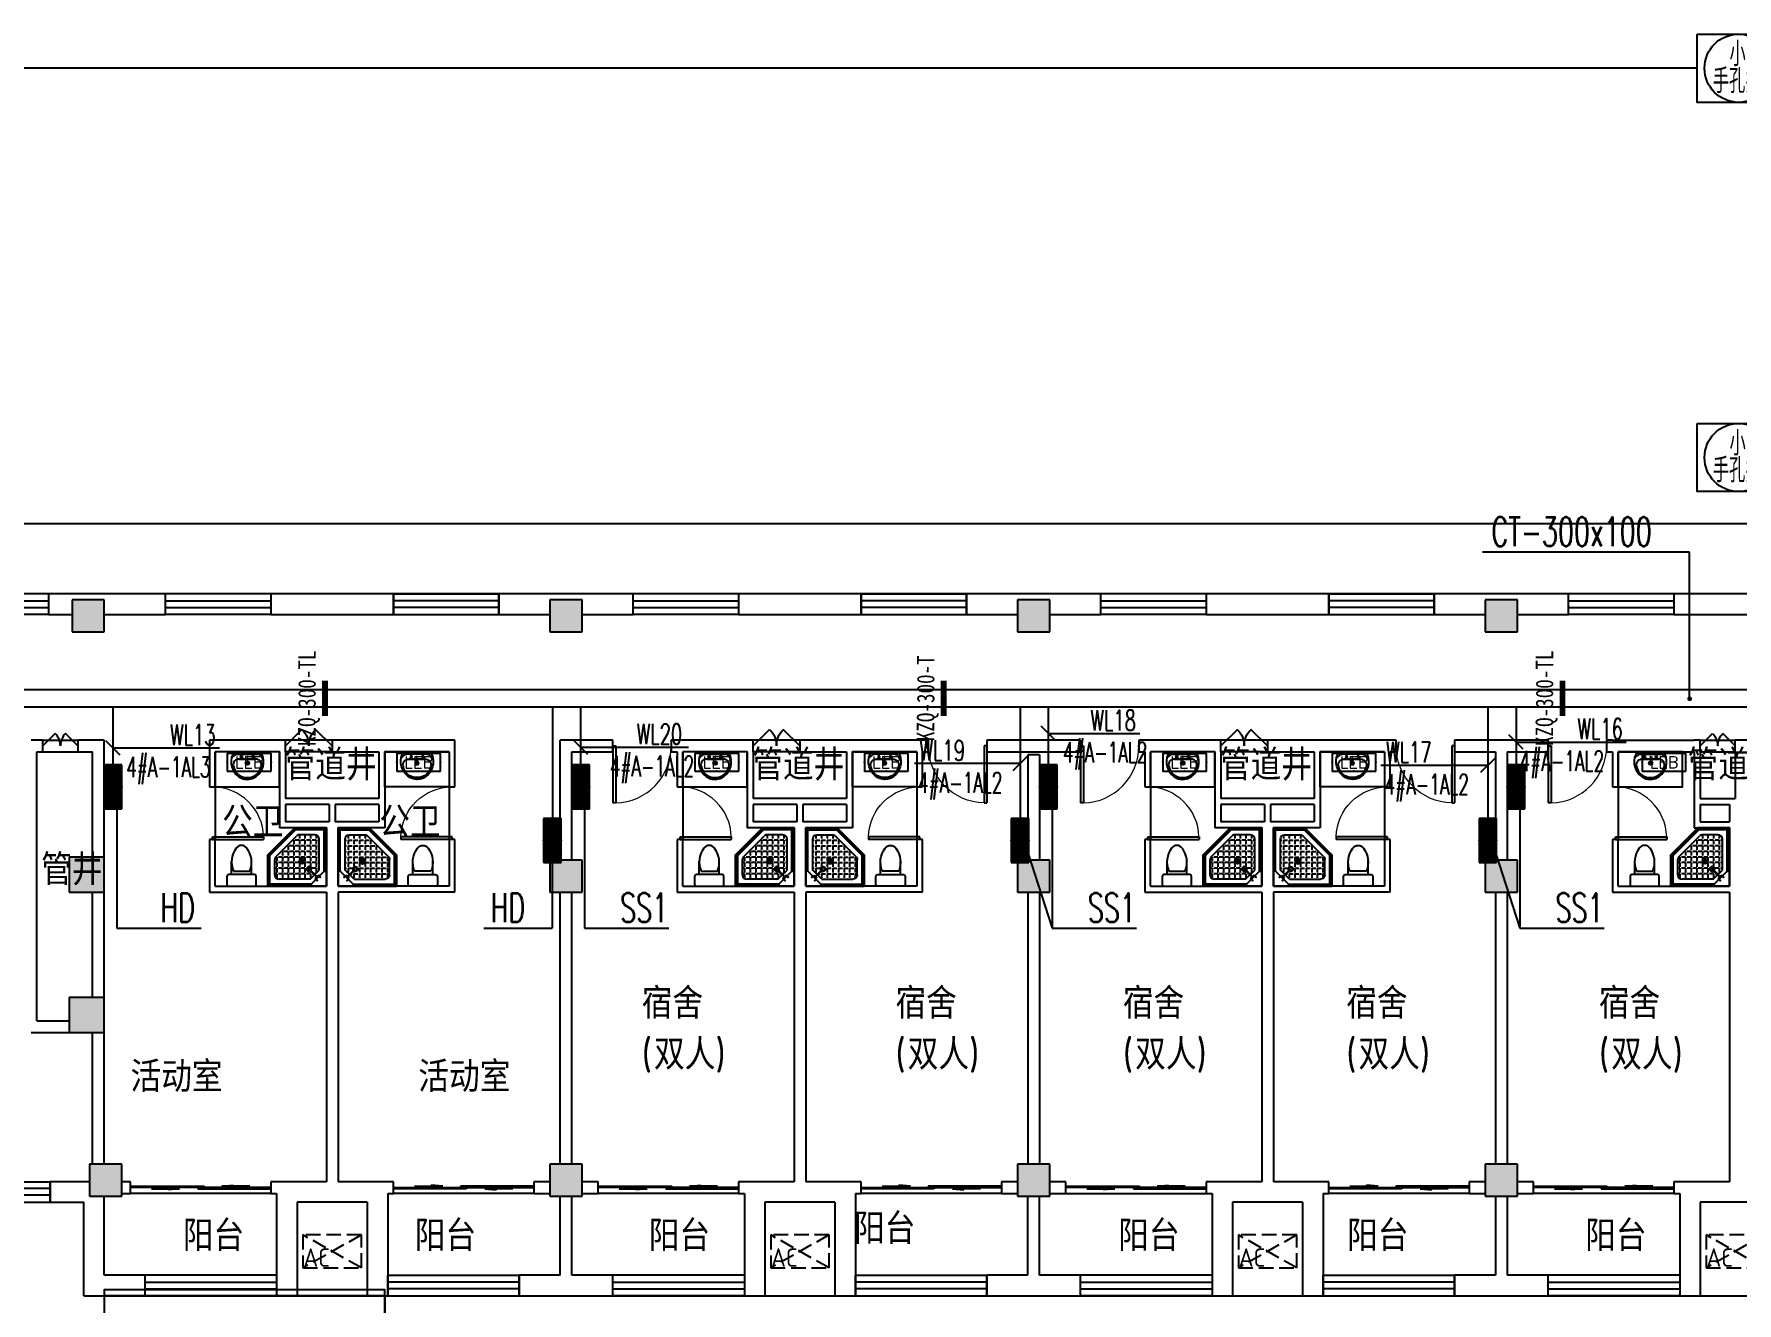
# Model space of a CAD drawing. Extents: x 1725663 to 4653551, y -550461 to 248782.
# Drawn here: x 2118950 to 2148079, y -107911 to -86216 of the extents above; entities that cross this region are included whole.
import ezdxf
from ezdxf.enums import TextEntityAlignment as Align

# ---------------------------------------------------------------- set-up
doc = ezdxf.new("R2010")
doc.units = 0
doc.header["$LTSCALE"] = 1000
doc.linetypes.add('DASH', pattern=[0.35, 0.25, -0.1])
for name, color, linetype in [('0-底图', 7, 'Continuous'), ('BTTK', 7, 'Continuous'), ('CABLETRAY', 4, 'Continuous'), ('CLAYER', 7, 'Continuous'), ('COLUMN', 255, 'Continuous'), ('DIM-照明', 3, 'Continuous'), ('DIM-箱柜', 7, 'Continuous'), ('DOOR_FIRE', 4, 'Continuous'), ('E2-楼梯、坡道', 52, 'Continuous'), ('EQUIP-箱柜', 3, 'Continuous'), ('GROUND', 2, 'Continuous'), ('PUB_HATCH', 8, 'Continuous'), ('PUB_TEXT', 7, 'Continuous'), ('TEL_TEXT', 7, 'Continuous'), ('WALL', 2, 'Continuous'), ('WINDOW', 4, 'Continuous'), ('WIRE-照明', 6, 'Continuous'), ('抗震支吊架', 2, 'Continuous'), ('洁具', 213, 'Continuous'), ('空调外机', 211, 'Continuous')]:
    doc.layers.add(name, color=color, linetype=linetype)
doc.styles.add('_TEL_DIM', font='SIMPLEX', dxfattribs={"width": 0.8, "height": 3.5, "bigfont": 'HZTXT'})
doc.styles.add('kzcad', font='', dxfattribs={"width": 0.8})
doc.styles.get("Standard").update_dxf_attribs({"font": 'geniso.shx', "bigfont": 'hztxt.shx'})
doc.styles.add('中西文等高字体', font='tssdeng.shx', dxfattribs={"width": 0.8, "bigfont": 'tssdchn.shx'})
doc.styles.get('kzcad').set_extended_font_data('SimSun')

# ---------------------------------------------------------------- blocks, each defined once
blk = doc.blocks.new('*X490')
at = {"color": 0}
for p, q in [((-250, 33), (-83, 200)), ((-250, 68), (-118, 200)), ((-250, 104), (-154, 200)), ((-250, 139), (-189, 200)), ((-250, 174), (-224, 200)), ((-247, 0), (-47, 200)), ((-212, 0), (-12, 200)), ((-177, 0), (23, 200)), ((-141, 0), (59, 200)), ((-106, 0), (94, 200)), ((-71, 0), (129, 200)), ((-35, 0), (165, 200)), ((0, 0), (200, 200)), ((35, 0), (235, 200)), ((71, 0), (250, 179)), ((106, 0), (250, 144)), ((141, 0), (250, 109)), ((177, 0), (250, 73)), ((212, 0), (250, 38)), ((247, 0), (250, 3))]:
    blk.add_line(p, q, dxfattribs=at)
blk = doc.blocks.new('$equip$00002943')
for p, q in [((-0.75, 0.6), (-0.75, 0)), ((0.75, 0.6), (-0.75, 0.6)), ((0.75, 0), (0.75, 0.6)), ((-0.75, 0), (0.75, 0))]:
    blk.add_line(p, q)
for points, const_width in [([(-0.75, 0.3), (0.75, 0.3)], 0.6), ([(-0.75, 0.6), (-0.75, 0), (0.75, 0), (0.75, 0.6), (-0.75, 0.6), (-0.75, 0)], 0.02)]:
    blk.add_lwpolyline(points, dxfattribs=dict(const_width=const_width))
for p in [(0, 0.6), (-0.75, 0.3), (0, 0), (0.75, 0.3)]:
    blk.add_point(p)
at = {"xscale": 0.00300000000061118, "yscale": 0.00300000000061118, "zscale": 0.00300000000061118}
blk.add_blockref('*X490', (0, 0), dxfattribs=at)
at = {"color": 7, "style": '_TEL_DIM', "flags": 1}
for tag in ['A', 'REMARK']:
    blk.add_attdef(tag, text='', height=0.00002, dxfattribs=at).set_placement((0, 0), align=Align.MIDDLE_CENTER)
blk = doc.blocks.new('$equip$00002908')
for p, q in [((0.75, 0.6), (-0.75, 0.6)), ((-0.75, 0.6), (-0.75, 0)), ((0.75, 0), (0.75, 0.6)), ((-0.75, 0), (0.75, 0))]:
    blk.add_line(p, q)
at = {"const_width": 0.04}
blk.add_lwpolyline([(-0.75, 0.6), (-0.75, 0), (0.75, 0), (0.75, 0.6), (-0.75, 0.6), (-0.75, 0)], dxfattribs=at)
for p in [(0, 0.6), (-0.75, 0.3), (0, 0), (0.75, 0.3)]:
    blk.add_point(p)
at = {"color": 7, "style": '_TEL_DIM'}
blk.add_attdef('$TEXT$', text='', height=0.4, dxfattribs=at).set_placement((0, 0.3), align=Align.MIDDLE_CENTER)
at = {"color": 7, "style": '_TEL_DIM', "flags": 1}
for tag in ['A', 'REMARK']:
    blk.add_attdef(tag, text='', height=0.00002, dxfattribs=at).set_placement((0, 0), align=Align.MIDDLE_CENTER)
blk = doc.blocks.new('A$C74FB5005')
at = {"layer": 'WIRE-照明'}
blk.add_lwpolyline([(0, 1167), (1417, 1167), (1417, 0), (0, 0)], close=True, dxfattribs=at)
blk.add_circle((708, 583), 583, dxfattribs=at)
at = {"layer": 'BTTK', "style": '中西文等高字体', "width": 0.7}
for s, height, p in [('小', 417, (552, 618)), ('手孔井', 416.7, (267, 158))]:
    blk.add_text(s, height=height, dxfattribs=at).set_placement(p)
blk = doc.blocks.new('jhgj')
at = {"layer": 'WIRE-照明'}
blk.add_line((2653832, -83736), (2604807, -83736), dxfattribs=at)
for p in [(2653832, -84320), (2653832, -90976)]:
    blk.add_blockref('A$C74FB5005', p, dxfattribs=at)
blk = doc.blocks.new('1F平面-CAD导入_dwg_Drawing4_t3_dwg_$plan$00001613-474159-1F-927810-1F')
at = {"layer": '洁具'}
for p, q in [((-200, 170), (-430, 170)), ((-260, -140), (-260, 140)), ((-30, 250), (-170, 250)), ((-200, -170), (-200, -220)), ((-170, -250), (-30, -250))]:
    blk.add_line(p, q, dxfattribs=at)
for points in [[(-200, 220), (-200, 170), (-200, -170), (-430, -170)], [(0, -220), (0, 220)]]:
    blk.add_lwpolyline(points, dxfattribs=at)
for centre, radius, start, end in [((-590, 0), 110, 123.4509, 236.5491), ((-413, -227), 398, 67.4505, 126.6381), ((-170, 220), 30, 90, 180), ((-30, 220), 30, 0, 90), ((-413, 227), 398, 233.3619, 292.5495), ((-170, -220), 30, 180, 270), ((-30, -220), 30, 270, 0)]:
    blk.add_arc(centre, radius, start, end, dxfattribs=at)
blk = doc.blocks.new('$lvtry$00000169')
at = {"color": 0}
for p, q in [((259, -36), (259, 0)), ((36, -259), (0, -259)), ((24, -259), (24, -976)), ((259, -36), (36, -259)), ((36, -259), (36, -964)), ((276, -120), (120, -276)), ((120, -276), (120, -808)), ((144, -151), (291, -298)), ((151, -144), (298, -291)), ((173, -309), (173, -239)), ((183, -213), (205, -213)), ((220, -213), (243, -213)), ((259, -24), (976, -24)), ((259, -36), (964, -36)), ((270, -213), (270, -143)), ((270, -213), (340, -213)), ((270, -263), (270, -239)), ((276, -120), (808, -120)), ((366, -213), (366, -143)), ((366, -213), (436, -213)), ((366, -309), (366, -239)), ((462, -213), (462, -143)), ((462, -213), (532, -213)), ((462, -309), (462, -239)), ((558, -213), (558, -143)), ((558, -213), (628, -213)), ((558, -309), (558, -239)), ((655, -213), (655, -143)), ((655, -213), (725, -213)), ((655, -309), (655, -239)), ((751, -213), (751, -143)), ((751, -213), (821, -213)), ((751, -309), (751, -239)), ((847, -213), (847, -143)), ((847, -213), (880, -213)), ((847, -309), (847, -239)), ((880, -192), (880, -460)), ((964, -36), (976, -24)), ((964, -36), (964, -525)), ((976, -24), (976, -530)), ((120, -309), (147, -309)), ((120, -405), (147, -405)), ((120, -501), (147, -501)), ((173, -309), (243, -309)), ((173, -405), (173, -335)), ((173, -405), (243, -405)), ((173, -501), (173, -431)), ((173, -501), (243, -501)), ((173, -598), (173, -528)), ((270, -405), (270, -335)), ((270, -405), (340, -405)), ((270, -501), (270, -431)), ((270, -501), (340, -501)), ((270, -598), (270, -528)), ((334, -309), (340, -309)), ((366, -309), (436, -309)), ((366, -405), (366, -335)), ((366, -405), (379, -405)), ((366, -501), (366, -431)), ((366, -501), (436, -501)), ((366, -598), (366, -528)), ((462, -309), (532, -309)), ((462, -405), (462, -335)), ((462, -405), (532, -405)), ((462, -501), (462, -431)), ((462, -501), (532, -501)), ((462, -598), (462, -528)), ((859, -511), (511, -859)), ((964, -525), (525, -964)), ((976, -530), (530, -976)), ((558, -309), (628, -309)), ((558, -405), (558, -335)), ((558, -405), (628, -405)), ((558, -501), (558, -431)), ((558, -501), (628, -501)), ((558, -598), (558, -528)), ((655, -309), (725, -309)), ((655, -405), (655, -335)), ((655, -405), (725, -405)), ((655, -501), (655, -431)), ((655, -501), (725, -501)), ((655, -598), (655, -528)), ((751, -309), (821, -309)), ((751, -405), (751, -335)), ((751, -405), (821, -405)), ((751, -501), (751, -431)), ((751, -501), (821, -501)), ((751, -598), (751, -528)), ((847, -309), (880, -309)), ((847, -405), (847, -335)), ((847, -405), (880, -405)), ((847, -501), (847, -431)), ((847, -501), (867, -501)), ((964, -525), (976, -530)), ((120, -598), (147, -598)), ((120, -694), (147, -694)), ((120, -790), (147, -790)), ((173, -598), (243, -598)), ((173, -694), (173, -624)), ((173, -694), (243, -694)), ((173, -790), (173, -720)), ((173, -790), (243, -790)), ((173, -878), (173, -816)), ((270, -598), (340, -598)), ((270, -694), (270, -624)), ((270, -694), (340, -694)), ((270, -790), (270, -720)), ((270, -790), (340, -790)), ((270, -880), (270, -816)), ((366, -598), (436, -598)), ((366, -694), (366, -624)), ((366, -694), (436, -694)), ((366, -790), (366, -720)), ((366, -790), (436, -790)), ((366, -880), (366, -816)), ((462, -598), (532, -598)), ((462, -694), (462, -624)), ((462, -694), (532, -694)), ((462, -790), (462, -720)), ((462, -790), (532, -790)), ((462, -880), (462, -816)), ((558, -598), (628, -598)), ((558, -694), (558, -624)), ((558, -694), (628, -694)), ((558, -790), (558, -720)), ((558, -790), (580, -790)), ((655, -598), (725, -598)), ((655, -694), (655, -624)), ((655, -694), (676, -694)), ((751, -598), (773, -598)), ((36, -964), (24, -976)), ((24, -976), (530, -976)), ((36, -964), (525, -964)), ((192, -880), (460, -880)), ((525, -964), (530, -976))]:
    blk.add_line(p, q, dxfattribs=at)
blk.add_lwpolyline([(0, 0), (0, -1000), (540, -1000), (1000, -540), (1000, 0)], close=True)
for points in [[(0, 0), (0, -1000)], [(0, 0), (1000, 0)], [(1000, 0), (1000, -540)], [(136, -190), (148, -178), (132, -162), (121, -174)], [(190, -136), (178, -148), (162, -132), (174, -121)], [(1000, -540), (540, -1000)], [(0, -1000), (540, -1000)]]:
    blk.add_lwpolyline(points, close=True, dxfattribs=at)
for radius in [43.8, 31.1]:
    blk.add_circle((416, -428), radius, dxfattribs=at)
for centre, radius, start, end in [((296, -296), 40.6, 142.583, 128.4197), ((296, -296), 28.6, 145.828, 125.6599), ((808, -192), 72, 0, 90), ((808, -460), 72, 315, 0), ((192, -808), 72, 180, 270), ((460, -808), 72, 270, 315)]:
    blk.add_arc(centre, radius, start, end, dxfattribs=at)
for p in [(103, -156, 0), (156, -102, 0), (416, -428, 0)]:
    blk.add_point(p, dxfattribs=at)
blk = doc.blocks.new('$lvtry$00000178')
at = {"color": 0}
for p, q in [((-238, 0), (238, 0)), ((-214, -36), (-272, -91)), ((-180, -23), (180, -23)), ((-142, -105), (140, -105)), ((140, -105), (-142, -105)), ((216, -37), (268, -91))]:
    blk.add_line(p, q, dxfattribs=at)
blk.add_lwpolyline([(-104, -430, 0.224698), (110, -425, 0.348046), (269, -79), (239, 0), (-241, 0), (-271, -79, 0.356844)], format="xyb", close=True, dxfattribs=at)
for centre, radius in [((-100, -65), 16.3), ((1, -172), 31.6), ((100, -65), 16.3)]:
    blk.add_circle(centre, radius, dxfattribs=at)
at = {"color": 0, "lineweight": 13}
blk.add_circle((1, -172), 23, dxfattribs=at)
at = {"color": 0}
for centre, radius, start, end in [((-142, -205), 100, 90, 190.5602), ((-1, -179), 243, 190.5602, 349.4398), ((-180, -73), 50, 90, 133.181), ((140, -205), 100, 349.4398, 90), ((180, -73), 50, 44.5607, 90)]:
    blk.add_arc(centre, radius, start, end, dxfattribs=at)
for p in [(0, -65), (1, -172)]:
    blk.add_point(p, dxfattribs=at)
blk = doc.blocks.new('A$C70365C93')
at = {"layer": '洁具'}
blk.add_lwpolyline([(-1900, 2300), (-1900, 1700), (-800, 1700), (-800, 2300)], close=True, dxfattribs=at)
blk.add_blockref('$lvtry$00000178', (-1350, 2280), dxfattribs=at)
at = {"layer": '洁具', "rotation": 180}
blk.add_blockref('$lvtry$00000169', (0, 0), dxfattribs=at)
at = {"layer": '洁具', "extrusion": (0, 0, -1), "xscale": -1, "zscale": -1, "rotation": 90}
blk.add_blockref('1F平面-CAD导入_dwg_Drawing4_t3_dwg_$plan$00001613-474159-1F-927810-1F', (1450, 0), dxfattribs=at)
blk = doc.blocks.new('A$Cf5a72a1b')
at = {"layer": '空调外机', "linetype": 'DASH'}
for p, q in [((1000, 563), (0, 0)), ((1000, 0), (0, 563))]:
    blk.add_line(p, q, dxfattribs=at)
blk.add_lwpolyline([(1000, 563), (0, 563), (0, 0), (1000, 0)], close=True, dxfattribs=at)
at = {"layer": 'PUB_TEXT'}
blk.add_text('AC', height=315, dxfattribs=at).set_placement((5, 18))
blk = doc.blocks.new('$WINLIB2D$00000001')
at = {"color": 0}
for points in [[(-0.5, 0.5), (-0.5, -0.5)], [(-0.5, 0.5), (0.5, 0.5)], [(0.5, -0.5), (0.5, 0.5)], [(0.5, 0.167), (-0.5, 0.167)], [(0.5, -0.167), (-0.5, -0.167)], [(-0.5, -0.5), (0.5, -0.5)]]:
    blk.add_lwpolyline(points, dxfattribs=at)
blk = doc.blocks.new('$DorLib2D$00000116')
at = {"color": 0}
for p, q in [((-0.5, 0), (-0.146, 0.354)), ((0.5, 0), (0.146, 0.354))]:
    blk.add_line(p, q, dxfattribs=at)
for centre, start, end in [((-0.5, 0), 0, 45), ((0.5, 0), 135, 180)]:
    blk.add_arc(centre, 0.5, start, end, dxfattribs=at)
blk = doc.blocks.new('$DorLib2D$00000001')
for p, q in [((0.45, 0.975), (0.5, 0.975)), ((0.45, 0), (0.45, 0.975)), ((0.5, 0), (0.5, 0.975)), ((0.5, 0), (0.45, 0))]:
    blk.add_line(p, q)
at = {"lineweight": 13}
blk.add_arc((0.475, 0), 0.975, 91.4693, 180, dxfattribs=at)
blk = doc.blocks.new('$DorLib2D$00000131')
at = {"color": 0, "linetype": 'Continuous'}
for p, q in [((-0.5, 0.125), (-0.5, 0)), ((0.019, 0.125), (-0.5, 0.125)), ((0.019, 0), (0.019, 0.125)), ((0.15, 0.125), (0.232, 0.197)), ((0.35, 0.125), (0.15, 0.125)), ((0.232, 0.197), (0.232, 0.125)), ((-0.5, 0), (0.019, 0)), ((-0.024, 0), (0.5, 0)), ((-0.024, -0.125), (-0.024, 0)), ((0.5, 0), (0.5, -0.125)), ((-0.35, -0.125), (-0.15, -0.125)), ((-0.232, -0.197), (-0.232, -0.125)), ((-0.15, -0.125), (-0.232, -0.197)), ((0.5, -0.125), (-0.024, -0.125))]:
    blk.add_line(p, q, dxfattribs=at)
blk = doc.blocks.new('ghj')
at = {"layer": 'PUB_HATCH'}
for points in [[(1556907, -14754.7), (1556357, -14754.7), (1556357, -15304.7), (1556907, -15304.7)], [(1565082, -14754.7), (1564532, -14754.7), (1564532, -15304.7), (1565082, -15304.7)], [(1573082, -14754.7), (1572532, -14754.7), (1572532, -15304.7), (1573082, -15304.7)], [(1581082, -14754.7), (1580532, -14754.7), (1580532, -15304.7), (1581082, -15304.7)], [(1556907, -19154.7), (1556307, -19154.7), (1556307, -19754.7), (1556907, -19754.7)], [(1565082, -19204.7), (1564532, -19204.7), (1564532, -19754.7), (1565082, -19754.7)], [(1573082, -19204.7), (1572532, -19204.7), (1572532, -19754.7), (1573082, -19754.7)], [(1581082, -19204.7), (1580532, -19204.7), (1580532, -19754.7), (1581082, -19754.7)], [(1556907, -21554.7), (1556307, -21554.7), (1556307, -22154.7), (1556907, -22154.7)], [(1557207, -24404.7), (1556657, -24404.7), (1556657, -24954.7), (1557207, -24954.7)], [(1565082, -24404.7), (1564532, -24404.7), (1564532, -24954.7), (1565082, -24954.7)], [(1573082, -24404.7), (1572532, -24404.7), (1572532, -24954.7), (1573082, -24954.7)], [(1581082, -24404.7), (1580532, -24404.7), (1580532, -24954.7), (1581082, -24954.7)]]:
    blk.add_hatch(color=256, dxfattribs=at).paths.add_polyline_path(points)
at = {"layer": 'COLUMN'}
for p, q in [((1556907, -14754.7), (1556357, -14754.7)), ((1556357, -14754.7), (1556357, -15304.7)), ((1556907, -15304.7), (1556907, -14754.7)), ((1565082, -14754.7), (1564532, -14754.7)), ((1564532, -14754.7), (1564532, -15304.7)), ((1565082, -15304.7), (1565082, -14754.7)), ((1573082, -14754.7), (1572532, -14754.7)), ((1572532, -14754.7), (1572532, -15304.7)), ((1573082, -15304.7), (1573082, -14754.7)), ((1581082, -14754.7), (1580532, -14754.7)), ((1580532, -14754.7), (1580532, -15304.7)), ((1581082, -15304.7), (1581082, -14754.7)), ((1556357, -15304.7), (1556907, -15304.7)), ((1564532, -15304.7), (1565082, -15304.7)), ((1572532, -15304.7), (1573082, -15304.7)), ((1580532, -15304.7), (1581082, -15304.7)), ((1556907, -19154.7), (1556307, -19154.7)), ((1556307, -19154.7), (1556307, -19754.7)), ((1556907, -19754.7), (1556907, -19154.7)), ((1565082, -19204.7), (1564532, -19204.7)), ((1564532, -19204.7), (1564532, -19754.7)), ((1565082, -19754.7), (1565082, -19204.7)), ((1573082, -19204.7), (1572532, -19204.7)), ((1572532, -19204.7), (1572532, -19754.7)), ((1573082, -19754.7), (1573082, -19204.7)), ((1581082, -19204.7), (1580532, -19204.7)), ((1580532, -19204.7), (1580532, -19754.7)), ((1581082, -19754.7), (1581082, -19204.7)), ((1556307, -19754.7), (1556907, -19754.7)), ((1564532, -19754.7), (1565082, -19754.7)), ((1572532, -19754.7), (1573082, -19754.7)), ((1580532, -19754.7), (1581082, -19754.7)), ((1556907, -21554.7), (1556307, -21554.7)), ((1556307, -21554.7), (1556307, -22154.7)), ((1556907, -22154.7), (1556907, -21554.7)), ((1556307, -22154.7), (1556907, -22154.7)), ((1557207, -24404.7), (1556657, -24404.7)), ((1556657, -24404.7), (1556657, -24954.7)), ((1557207, -24954.7), (1557207, -24404.7)), ((1565082, -24404.7), (1564532, -24404.7)), ((1564532, -24404.7), (1564532, -24954.7)), ((1565082, -24954.7), (1565082, -24404.7)), ((1573082, -24404.7), (1572532, -24404.7)), ((1572532, -24404.7), (1572532, -24954.7)), ((1573082, -24954.7), (1573082, -24404.7)), ((1581082, -24404.7), (1580532, -24404.7)), ((1580532, -24404.7), (1580532, -24954.7)), ((1581082, -24954.7), (1581082, -24404.7)), ((1556657, -24954.7), (1557207, -24954.7)), ((1564532, -24954.7), (1565082, -24954.7)), ((1572532, -24954.7), (1573082, -24954.7)), ((1580532, -24954.7), (1581082, -24954.7))]:
    blk.add_line(p, q, dxfattribs=at)
at = {"layer": 'DOOR_FIRE'}
for p, q in [((1555857, -17154.7), (1556457, -17154.7)), ((1560807, -17154.7), (1560007, -17154.7)), ((1568807, -17154.7), (1568007, -17154.7)), ((1576807, -17154.7), (1576007, -17154.7)), ((1584207, -17154.7), (1584807, -17154.7)), ((1555857, -17354.7), (1556457, -17354.7)), ((1560807, -17354.7), (1560007, -17354.7)), ((1568807, -17354.7), (1568007, -17354.7)), ((1576807, -17354.7), (1576007, -17354.7)), ((1584207, -17354.7), (1584807, -17354.7))]:
    blk.add_line(p, q, dxfattribs=at)
at = {"layer": 'E2-楼梯、坡道'}
for points in [[(1561707, -26654.7), (1561707, -26554.7), (1556907, -26554.7), (1556907, -26654.7)], [(1556907, -27954.7), (1561707, -27954.7), (1561707, -26654.7), (1556907, -26654.7)]]:
    blk.add_lwpolyline(points, close=True, dxfattribs=at)
at = {"layer": 'GROUND'}
for p, q in [((1589057, -13454.7), (1515507, -13454.7)), ((1561707, -26654.7), (1561707, -27854.7))]:
    blk.add_line(p, q, dxfattribs=at)
for points in [[(1589057, -14654.7), (1515507, -14654.7)], [(1561707, -26654.7), (1588007, -26654.7)]]:
    blk.add_lwpolyline(points, dxfattribs=at)
at = {"layer": 'WALL'}
for p, q in [((1556632, -14654.7), (1555957, -14654.7)), ((1555957, -14654.7), (1555957, -15004.7)), ((1557957, -14654.7), (1556632, -14654.7)), ((1557957, -15004.7), (1557957, -14654.7)), ((1561857, -14654.7), (1559757, -14654.7)), ((1559757, -14654.7), (1559757, -15004.7)), ((1561857, -15004.7), (1561857, -14654.7)), ((1564807, -14654.7), (1563657, -14654.7)), ((1563657, -14654.7), (1563657, -15004.7)), ((1565957, -14654.7), (1564807, -14654.7)), ((1565957, -15004.7), (1565957, -14654.7)), ((1569857, -14654.7), (1567757, -14654.7)), ((1567757, -14654.7), (1567757, -15004.7)), ((1569857, -15004.7), (1569857, -14654.7)), ((1572807, -14654.7), (1571657, -14654.7)), ((1571657, -14654.7), (1571657, -15004.7)), ((1573957, -14654.7), (1572807, -14654.7)), ((1573957, -15004.7), (1573957, -14654.7)), ((1577857, -14654.7), (1575757, -14654.7)), ((1575757, -14654.7), (1575757, -15004.7)), ((1577857, -15004.7), (1577857, -14654.7)), ((1580807, -14654.7), (1579657, -14654.7)), ((1579657, -14654.7), (1579657, -15004.7)), ((1581957, -14654.7), (1580807, -14654.7)), ((1581957, -15004.7), (1581957, -14654.7)), ((1585857, -14654.7), (1583757, -14654.7)), ((1583757, -14654.7), (1583757, -15004.7)), ((1555957, -15004.7), (1556357, -15004.7)), ((1556907, -15004.7), (1557957, -15004.7)), ((1559757, -15004.7), (1561857, -15004.7)), ((1563657, -15004.7), (1564532, -15004.7)), ((1565082, -15004.7), (1565957, -15004.7)), ((1567757, -15004.7), (1569857, -15004.7)), ((1571657, -15004.7), (1572532, -15004.7)), ((1573082, -15004.7), (1573957, -15004.7)), ((1575757, -15004.7), (1577857, -15004.7)), ((1579657, -15004.7), (1580532, -15004.7)), ((1581082, -15004.7), (1581957, -15004.7)), ((1583757, -15004.7), (1585857, -15004.7)), ((1555857, -17154.7), (1555657, -17154.7)), ((1555857, -17354.7), (1555857, -17154.7)), ((1556907, -17154.7), (1556457, -17154.7)), ((1556457, -17154.7), (1556457, -17354.7)), ((1556907, -19154.7), (1556907, -17154.7)), ((1559907, -17154.7), (1558707, -17154.7)), ((1558707, -17154.7), (1558707, -17954.7)), ((1560007, -17154.7), (1559907, -17154.7)), ((1560007, -17354.7), (1560007, -17154.7)), ((1561707, -17154.7), (1560807, -17154.7)), ((1560807, -17154.7), (1560807, -17354.7)), ((1562907, -17154.7), (1561707, -17154.7)), ((1562907, -17954.7), (1562907, -17154.7)), ((1564707, -19204.7), (1564707, -17154.7)), ((1565607, -17154.7), (1564707, -17154.7)), ((1565607, -17354.7), (1565607, -17154.7)), ((1566707, -17154.7), (1566607, -17154.7)), ((1566607, -17154.7), (1566607, -17354.7)), ((1567907, -17154.7), (1566707, -17154.7)), ((1568007, -17154.7), (1567907, -17154.7)), ((1568007, -17354.7), (1568007, -17154.7)), ((1569707, -17154.7), (1568807, -17154.7)), ((1568807, -17154.7), (1568807, -17354.7)), ((1570907, -17154.7), (1569707, -17154.7)), ((1571007, -17154.7), (1570907, -17154.7)), ((1571007, -17354.7), (1571007, -17154.7)), ((1573607, -17154.7), (1572007, -17154.7)), ((1572007, -17154.7), (1572007, -17354.7)), ((1573607, -17354.7), (1573607, -17154.7)), ((1574707, -17154.7), (1574607, -17154.7)), ((1574607, -17154.7), (1574607, -17354.7)), ((1575907, -17154.7), (1574707, -17154.7)), ((1576007, -17154.7), (1575907, -17154.7)), ((1576007, -17354.7), (1576007, -17154.7)), ((1577707, -17154.7), (1576807, -17154.7)), ((1576807, -17154.7), (1576807, -17354.7)), ((1578907, -17154.7), (1577707, -17154.7)), ((1579007, -17154.7), (1578907, -17154.7)), ((1579007, -17354.7), (1579007, -17154.7)), ((1580807, -17154.7), (1580007, -17154.7)), ((1580007, -17154.7), (1580007, -17354.7)), ((1581607, -17154.7), (1580807, -17154.7)), ((1581607, -17354.7), (1581607, -17154.7)), ((1582707, -17154.7), (1582607, -17154.7)), ((1582607, -17154.7), (1582607, -17354.7)), ((1582707, -17154.7), (1584107, -17154.7)), ((1584207, -17154.7), (1584107, -17154.7)), ((1584207, -17354.7), (1584207, -17154.7)), ((1585372.7, -17154.7), (1584807, -17154.7)), ((1584807, -17354.7), (1584807, -17154.7)), ((1555757, -17354.7), (1555857, -17354.7)), ((1555757, -19604.7), (1555757, -17354.7)), ((1556457, -17354.7), (1556707, -17354.7)), ((1556707, -19154.7), (1556707, -17354.7)), ((1559907, -17354.7), (1558807, -17354.7)), ((1558807, -17954.7), (1558807, -17354.7)), ((1559907, -17354.7), (1559907, -18154.7)), ((1560007, -17354.7), (1560007, -18154.7)), ((1560807, -17354.7), (1561607, -17354.7)), ((1561607, -17354.7), (1561607, -18154.7)), ((1562807, -17354.7), (1561707, -17354.7)), ((1561707, -17354.7), (1561707, -18154.7)), ((1562807, -17354.7), (1562807, -17954.7)), ((1564907, -19204.7), (1564907, -17354.7)), ((1564907, -17354.7), (1565607, -17354.7)), ((1566607, -17354.7), (1566707, -17354.7)), ((1566707, -17354.7), (1566707, -17954.7)), ((1567907, -17354.7), (1566807, -17354.7)), ((1566807, -17954.7), (1566807, -17354.7)), ((1567907, -17354.7), (1567907, -18154.7)), ((1568007, -17354.7), (1568007, -18154.7)), ((1568807, -17354.7), (1569607, -17354.7)), ((1569607, -17354.7), (1569607, -18154.7)), ((1570807, -17354.7), (1569707, -17354.7)), ((1569707, -17354.7), (1569707, -18154.7)), ((1570807, -17354.7), (1570807, -17954.7)), ((1570907, -17954.7), (1570907, -17354.7)), ((1570907, -17354.7), (1571007, -17354.7)), ((1572007, -17354.7), (1573607, -17354.7)), ((1572707, -17404.7), (1572707, -19204.7)), ((1572907, -17404.7), (1572707, -17404.7)), ((1572907, -17404.7), (1572907, -19204.7)), ((1574607, -17354.7), (1574707, -17354.7)), ((1574707, -17354.7), (1574707, -17954.7)), ((1575907, -17354.7), (1574807, -17354.7)), ((1574807, -17954.7), (1574807, -17354.7)), ((1575907, -17354.7), (1575907, -18154.7)), ((1576007, -17354.7), (1576007, -18154.7)), ((1576807, -17354.7), (1577607, -17354.7)), ((1577607, -17354.7), (1577607, -18154.7)), ((1578807, -17354.7), (1577707, -17354.7)), ((1577707, -17354.7), (1577707, -18154.7)), ((1578807, -17354.7), (1578807, -17954.7)), ((1578907, -17954.7), (1578907, -17354.7)), ((1578907, -17354.7), (1579007, -17354.7)), ((1580007, -17354.7), (1580707, -17354.7)), ((1580707, -17354.7), (1580707, -19204.7)), ((1580907, -17354.7), (1581607, -17354.7)), ((1580907, -17354.7), (1580907, -19204.7)), ((1582607, -17354.7), (1582707, -17354.7)), ((1582707, -17354.7), (1582707, -17954.7)), ((1582807, -17354.7), (1584107, -17354.7)), ((1582807, -17954.7), (1582807, -17354.7)), ((1584107, -17354.7), (1584107, -18154.7)), ((1584207, -17354.7), (1584207, -18154.7)), ((1584807, -17354.7), (1584807, -18154.7)), ((1558707, -17954.7), (1558807, -17954.7)), ((1562807, -17954.7), (1562907, -17954.7)), ((1566707, -17954.7), (1566807, -17954.7)), ((1570807, -17954.7), (1570907, -17954.7)), ((1574707, -17954.7), (1574807, -17954.7)), ((1578807, -17954.7), (1578907, -17954.7)), ((1582707, -17954.7), (1582807, -17954.7)), ((1559907, -18154.7), (1559907, -18654.7)), ((1560807, -18154.7), (1560007, -18154.7)), ((1560757, -18254.7), (1560007, -18254.7)), ((1560007, -18254.7), (1560007, -18554.7)), ((1560757, -18254.7), (1560757, -18554.7)), ((1561607, -18154.7), (1560807, -18154.7)), ((1561607, -18254.7), (1560857, -18254.7)), ((1560857, -18254.7), (1560857, -18554.7)), ((1561607, -18254.7), (1561607, -18554.7)), ((1561707, -18154.7), (1561707, -18654.7)), ((1567907, -18154.7), (1567907, -18654.7)), ((1568807, -18154.7), (1568007, -18154.7)), ((1568757, -18254.7), (1568007, -18254.7)), ((1568007, -18254.7), (1568007, -18554.7)), ((1568757, -18254.7), (1568757, -18554.7)), ((1569607, -18154.7), (1568807, -18154.7)), ((1569607, -18254.7), (1568857, -18254.7)), ((1568857, -18254.7), (1568857, -18554.7)), ((1569607, -18254.7), (1569607, -18554.7)), ((1569707, -18154.7), (1569707, -18654.7)), ((1575907, -18154.7), (1575907, -18654.7)), ((1576807, -18154.7), (1576007, -18154.7)), ((1576757, -18254.7), (1576007, -18254.7)), ((1576007, -18254.7), (1576007, -18554.7)), ((1576757, -18254.7), (1576757, -18554.7)), ((1577607, -18154.7), (1576807, -18154.7)), ((1577607, -18254.7), (1576857, -18254.7)), ((1576857, -18254.7), (1576857, -18554.7)), ((1577607, -18254.7), (1577607, -18554.7)), ((1577707, -18154.7), (1577707, -18654.7)), ((1584107, -18154.7), (1584107, -18654.7)), ((1584207, -18154.7), (1584807, -18154.7)), ((1584207, -18254.7), (1584207, -18554.7)), ((1584207, -18254.7), (1584707, -18254.7)), ((1584707, -18254.7), (1584707, -18554.7)), ((1560757, -18554.7), (1560007, -18554.7)), ((1561607, -18554.7), (1560857, -18554.7)), ((1568757, -18554.7), (1568007, -18554.7)), ((1569607, -18554.7), (1568857, -18554.7)), ((1576757, -18554.7), (1576007, -18554.7)), ((1577607, -18554.7), (1576857, -18554.7)), ((1584207, -18554.7), (1584707, -18554.7)), ((1558807, -18854.7), (1558707, -18854.7)), ((1558707, -18854.7), (1558707, -19754.7)), ((1558807, -19654.7), (1558807, -18854.7)), ((1560707, -18654.7), (1559907, -18654.7)), ((1560707, -18654.7), (1560707, -19654.7)), ((1560907, -18654.7), (1560907, -19654.7)), ((1561707, -18654.7), (1560907, -18654.7)), ((1562907, -18854.7), (1562807, -18854.7)), ((1562807, -18854.7), (1562807, -19654.7)), ((1562907, -19754.7), (1562907, -18854.7)), ((1566807, -18854.7), (1566707, -18854.7)), ((1566707, -18854.7), (1566707, -19754.7)), ((1566807, -19654.7), (1566807, -18854.7)), ((1568707, -18654.7), (1567907, -18654.7)), ((1568707, -18654.7), (1568707, -19654.7)), ((1568907, -18654.7), (1568907, -19654.7)), ((1569707, -18654.7), (1568907, -18654.7)), ((1570907, -18854.7), (1570807, -18854.7)), ((1570807, -18854.7), (1570807, -19654.7)), ((1570907, -19754.7), (1570907, -18854.7)), ((1574807, -18854.7), (1574707, -18854.7)), ((1574707, -18854.7), (1574707, -19754.7)), ((1574807, -19654.7), (1574807, -18854.7)), ((1576707, -18654.7), (1575907, -18654.7)), ((1576707, -18654.7), (1576707, -19654.7)), ((1576907, -18654.7), (1576907, -19654.7)), ((1577707, -18654.7), (1576907, -18654.7)), ((1578907, -18854.7), (1578807, -18854.7)), ((1578807, -18854.7), (1578807, -19654.7)), ((1578907, -19754.7), (1578907, -18854.7)), ((1582807, -18854.7), (1582707, -18854.7)), ((1582707, -18854.7), (1582707, -19754.7)), ((1582807, -19654.7), (1582807, -18854.7)), ((1584107, -18654.7), (1584707, -18654.7)), ((1584707, -18654.7), (1584707, -19654.7)), ((1555757, -21954.7), (1555757, -19604.7)), ((1556707, -21554.7), (1556707, -19754.7)), ((1556907, -21554.7), (1556907, -19754.7)), ((1558707, -19754.7), (1560707, -19754.7)), ((1558807, -19654.7), (1560707, -19654.7)), ((1560707, -19754.7), (1560707, -24704.7)), ((1562807, -19654.7), (1560907, -19654.7)), ((1562907, -19754.7), (1560907, -19754.7)), ((1560907, -19754.7), (1560907, -24704.7)), ((1564707, -24404.7), (1564707, -19754.7)), ((1564907, -24404.7), (1564907, -19754.7)), ((1566707, -19754.7), (1568707, -19754.7)), ((1566807, -19654.7), (1568707, -19654.7)), ((1568707, -19754.7), (1568707, -24704.7)), ((1570807, -19654.7), (1568907, -19654.7)), ((1570907, -19754.7), (1568907, -19754.7)), ((1568907, -19754.7), (1568907, -24704.7)), ((1572707, -19754.7), (1572707, -24404.7)), ((1572907, -19754.7), (1572907, -24404.7)), ((1574707, -19754.7), (1576707, -19754.7)), ((1574807, -19654.7), (1576707, -19654.7)), ((1576707, -19754.7), (1576707, -24704.7)), ((1578807, -19654.7), (1576907, -19654.7)), ((1578907, -19754.7), (1576907, -19754.7)), ((1576907, -19754.7), (1576907, -24704.7)), ((1580707, -19754.7), (1580707, -24404.7)), ((1580907, -19754.7), (1580907, -24404.7)), ((1582707, -19754.7), (1584707, -19754.7)), ((1582807, -19654.7), (1584707, -19654.7)), ((1584707, -19754.7), (1584707, -20254.7)), ((1584707, -20254.7), (1584707, -24704.7)), ((1555757, -21954.7), (1556307, -21954.7)), ((1555657, -22154.7), (1556307, -22154.7)), ((1556707, -24404.7), (1556707, -22154.7)), ((1556907, -24404.7), (1556907, -22154.7)), ((1556657, -24704.7), (1555982, -24704.7)), ((1555982, -24704.7), (1555982, -25054.7)), ((1557357, -24704.7), (1557207, -24704.7)), ((1557357, -24904.7), (1557357, -24704.7)), ((1560107, -24704.7), (1559757, -24704.7)), ((1559757, -24704.7), (1559757, -24904.7)), ((1560707, -24704.7), (1560107, -24704.7)), ((1561507, -24704.7), (1560907, -24704.7)), ((1561857, -24704.7), (1561507, -24704.7)), ((1561857, -24904.7), (1561857, -24704.7)), ((1564532, -24704.7), (1564257, -24704.7)), ((1564257, -24704.7), (1564257, -24904.7)), ((1565357, -24704.7), (1565082, -24704.7)), ((1565357, -24904.7), (1565357, -24704.7)), ((1568107, -24704.7), (1567757, -24704.7)), ((1567757, -24704.7), (1567757, -24904.7)), ((1568707, -24704.7), (1568107, -24704.7)), ((1569507, -24704.7), (1568907, -24704.7)), ((1569857, -24704.7), (1569507, -24704.7)), ((1569857, -24904.7), (1569857, -24704.7)), ((1572532, -24704.7), (1572257, -24704.7)), ((1572257, -24704.7), (1572257, -24904.7)), ((1573357, -24704.7), (1573082, -24704.7)), ((1573357, -24904.7), (1573357, -24704.7)), ((1576107, -24704.7), (1575757, -24704.7)), ((1575757, -24704.7), (1575757, -24904.7)), ((1576707, -24704.7), (1576107, -24704.7)), ((1577507, -24704.7), (1576907, -24704.7)), ((1577857, -24704.7), (1577507, -24704.7)), ((1577857, -24904.7), (1577857, -24704.7)), ((1580532, -24704.7), (1580257, -24704.7)), ((1580257, -24704.7), (1580257, -24904.7)), ((1581357, -24704.7), (1581082, -24704.7)), ((1581357, -24904.7), (1581357, -24704.7)), ((1584107, -24704.7), (1583757, -24704.7)), ((1583757, -24704.7), (1583757, -24904.7)), ((1584707, -24704.7), (1584107, -24704.7)), ((1556907, -26304.7), (1556907, -24954.7)), ((1557207, -24904.7), (1557357, -24904.7)), ((1559757, -24904.7), (1559857, -24904.7)), ((1559857, -24904.7), (1559857, -26304.7)), ((1561757, -24904.7), (1561757, -26304.7)), ((1561757, -24904.7), (1561857, -24904.7)), ((1564257, -24904.7), (1564532, -24904.7)), ((1564707, -26304.7), (1564707, -24954.7)), ((1564907, -26304.7), (1564907, -24954.7)), ((1565082, -24904.7), (1565357, -24904.7)), ((1567757, -24904.7), (1567857, -24904.7)), ((1567857, -24904.7), (1567857, -26304.7)), ((1569757, -24904.7), (1569757, -26304.7)), ((1569757, -24904.7), (1569857, -24904.7)), ((1572257, -24904.7), (1572532, -24904.7)), ((1572707, -26304.7), (1572707, -24954.7)), ((1572907, -26304.7), (1572907, -24954.7)), ((1573082, -24904.7), (1573357, -24904.7)), ((1575757, -24904.7), (1575857, -24904.7)), ((1575857, -24904.7), (1575857, -26304.7)), ((1577757, -24904.7), (1577757, -26304.7)), ((1577757, -24904.7), (1577857, -24904.7)), ((1580257, -24904.7), (1580532, -24904.7)), ((1580707, -24954.7), (1580707, -26304.7)), ((1580907, -24954.7), (1580907, -26304.7)), ((1581082, -24904.7), (1581357, -24904.7)), ((1583757, -24904.7), (1583857, -24904.7)), ((1583857, -24904.7), (1583857, -26304.7)), ((1555982, -25054.7), (1556557, -25054.7)), ((1556557, -26654.7), (1556557, -25054.7)), ((1560207, -25054.7), (1560207, -26654.7)), ((1560807, -25054.7), (1560207, -25054.7)), ((1561407, -25054.7), (1560807, -25054.7)), ((1561407, -25054.7), (1561407, -26654.7)), ((1568207, -25054.7), (1568207, -26654.7)), ((1568807, -25054.7), (1568207, -25054.7)), ((1569407, -25054.7), (1568807, -25054.7)), ((1569407, -25054.7), (1569407, -26654.7)), ((1576207, -25054.7), (1576207, -26654.7)), ((1576807, -25054.7), (1576207, -25054.7)), ((1577407, -25054.7), (1576807, -25054.7)), ((1577407, -25054.7), (1577407, -26654.7)), ((1584807, -25054.7), (1584207, -25054.7)), ((1584207, -25054.7), (1584207, -26654.7)), ((1585407, -25054.7), (1584807, -25054.7)), ((1557607, -26304.7), (1556907, -26304.7)), ((1557607, -26654.7), (1557607, -26304.7)), ((1559857, -26304.7), (1559857, -26654.7)), ((1561757, -26654.7), (1561757, -26304.7)), ((1564707, -26304.7), (1564007, -26304.7)), ((1564007, -26304.7), (1564007, -26654.7)), ((1565607, -26304.7), (1564907, -26304.7)), ((1565607, -26654.7), (1565607, -26304.7)), ((1567857, -26304.7), (1567857, -26654.7)), ((1569757, -26654.7), (1569757, -26304.7)), ((1572707, -26304.7), (1572007, -26304.7)), ((1572007, -26304.7), (1572007, -26654.7)), ((1573607, -26304.7), (1572907, -26304.7)), ((1573607, -26654.7), (1573607, -26304.7)), ((1575857, -26304.7), (1575857, -26654.7)), ((1577757, -26654.7), (1577757, -26304.7)), ((1580707, -26304.7), (1580007, -26304.7)), ((1580007, -26304.7), (1580007, -26654.7)), ((1581607, -26304.7), (1580907, -26304.7)), ((1581607, -26654.7), (1581607, -26304.7)), ((1583857, -26304.7), (1583857, -26654.7)), ((1556557, -26654.7), (1557607, -26654.7)), ((1559857, -26654.7), (1560207, -26654.7)), ((1561407, -26654.7), (1561757, -26654.7)), ((1564007, -26654.7), (1564807, -26654.7)), ((1564807, -26654.7), (1565607, -26654.7)), ((1567857, -26654.7), (1568207, -26654.7)), ((1569407, -26654.7), (1569757, -26654.7)), ((1572007, -26654.7), (1572807, -26654.7)), ((1572807, -26654.7), (1573607, -26654.7)), ((1575857, -26654.7), (1576207, -26654.7)), ((1577407, -26654.7), (1577757, -26654.7)), ((1580007, -26654.7), (1580807, -26654.7)), ((1580807, -26654.7), (1581607, -26654.7)), ((1583857, -26654.7), (1584207, -26654.7))]:
    blk.add_line(p, q, dxfattribs=at)
at = {"layer": 'WINDOW'}
for p, q in [((1558807, -17954.7), (1558807, -18854.7)), ((1562807, -17954.7), (1562807, -18854.7)), ((1566807, -17954.7), (1566807, -18854.7)), ((1570807, -17954.7), (1570807, -18854.7)), ((1574807, -17954.7), (1574807, -18854.7)), ((1578807, -17954.7), (1578807, -18854.7)), ((1582807, -17954.7), (1582807, -18854.7)), ((1559757, -24904.7), (1557357, -24904.7)), ((1564257, -24904.7), (1561857, -24904.7)), ((1567757, -24904.7), (1565357, -24904.7)), ((1572257, -24904.7), (1569857, -24904.7)), ((1573357, -24904.7), (1575757, -24904.7)), ((1580257, -24904.7), (1577857, -24904.7)), ((1583757, -24904.7), (1581357, -24904.7))]:
    blk.add_line(p, q, dxfattribs=at)
for name, p in [('A$C70365C93', (1560707, -19654.7)), ('A$C70365C93', (1568707, -19654.7)), ('A$C70365C93', (1576707, -19654.7)), ('A$C70365C93', (1584707, -19654.7)), ('A$Cf5a72a1b', (1560307.5, -26178.2)), ('A$Cf5a72a1b', (1568307.5, -26178.2)), ('A$Cf5a72a1b', (1576307.5, -26178.2)), ('A$Cf5a72a1b', (1584307.5, -26178.2))]:
    blk.add_blockref(name, p)
at = {"xscale": -1}
for p in [(1560907, -19654.7), (1568907, -19654.7), (1576907, -19654.7)]:
    blk.add_blockref('A$C70365C93', p, dxfattribs=at)
at = {"layer": 'DOOR_FIRE', "yscale": 600, "zscale": 200}
for p, xscale in [((1556157, -17254.7), 600), ((1584507, -17254.7), -600)]:
    blk.add_blockref('$DorLib2D$00000116', p, dxfattribs=dict(at, xscale=xscale))
at = {"layer": 'DOOR_FIRE', "xscale": 800, "yscale": -800, "zscale": 200, "rotation": 179.9999999994664}
for p in [(1560407, -17254.7), (1568407, -17254.7), (1576407, -17254.7)]:
    blk.add_blockref('$DorLib2D$00000116', p, dxfattribs=at)
at = {"layer": 'WINDOW'}
for name, p, xscale, yscale, zscale in [('$WINLIB2D$00000001', (1555057, -14829.7), -1800, 350, -1800), ('$WINLIB2D$00000001', (1558857, -14829.7), -1800, 350, -1800), ('$WINLIB2D$00000001', (1562757, -14829.7), 1800, 350, 1800), ('$WINLIB2D$00000001', (1566857, -14829.7), -1800, 350, -1800), ('$WINLIB2D$00000001', (1570757, -14829.7), 1800, 350, 1800), ('$WINLIB2D$00000001', (1574857, -14829.7), -1800, 350, -1800), ('$WINLIB2D$00000001', (1578757, -14829.7), 1800, 350, 1800), ('$WINLIB2D$00000001', (1582857, -14829.7), -1800, 350, -1800), ('$DorLib2D$00000001', (1566107, -17254.7), -1000, -1000, -1000), ('$DorLib2D$00000001', (1571507, -17254.7), 1000, -1000, 1000), ('$DorLib2D$00000001', (1574107, -17254.7), -1000, -1000, -1000), ('$DorLib2D$00000001', (1579507, -17254.7), 1000, -1000, 1000), ('$DorLib2D$00000001', (1582107, -17254.7), -1000, -1000, -1000), ('$WINLIB2D$00000001', (1555082, -24879.7), 1800, 350, 1800), ('$DorLib2D$00000131', (1574557, -24804.7), -2400, -200, -2400), ('$WINLIB2D$00000001', (1570882, -26479.7), 2249.999999993481, 350, 2249.999999993481)]:
    blk.add_blockref(name, p, dxfattribs=dict(at, xscale=xscale, yscale=yscale, zscale=zscale))
for name, p, xscale, yscale, zscale, rotation in [('$DorLib2D$00000001', (1558757, -18404.7), 900, 900, 900, 269.9999999994664), ('$DorLib2D$00000001', (1562857, -18404.7), 900, -900, 900, 269.9999999994664), ('$DorLib2D$00000001', (1566757, -18404.7), 900, 900, 900, 269.9999999994664), ('$DorLib2D$00000001', (1570857, -18404.7), 900, -900, 900, 269.9999999994664), ('$DorLib2D$00000001', (1574757, -18404.7), 900, 900, 900, 269.9999999994664), ('$DorLib2D$00000001', (1578857, -18404.7), 900, -900, 900, 269.9999999994664), ('$DorLib2D$00000001', (1582757, -18404.7), 900, 900, 900, 270), ('$DorLib2D$00000131', (1558557, -24804.7), 2400, 200, 2400, 180), ('$DorLib2D$00000131', (1563057, -24804.7), -2400, 200, -2400, 180), ('$DorLib2D$00000131', (1566557, -24804.7), 2400, 200, 2400, 180), ('$DorLib2D$00000131', (1571057, -24804.7), -2400, 200, -2400, 180), ('$DorLib2D$00000131', (1579057, -24804.7), -2400, 200, -2400, 180), ('$DorLib2D$00000131', (1582557, -24804.7), 2400, 200, 2400, 180), ('$WINLIB2D$00000001', (1558732, -26479.7), 2249.999999993481, -350, 2249.999999993481, 180), ('$WINLIB2D$00000001', (1562882, -26479.7), -2249.999999993481, -350, -2249.999999993481, 180), ('$WINLIB2D$00000001', (1566732, -26479.7), 2249.999999993481, -350, 2249.999999993481, 180), ('$WINLIB2D$00000001', (1574732, -26479.7), 2249.999999993481, -350, 2249.999999993481, 180), ('$WINLIB2D$00000001', (1578882, -26479.7), -2249.999999993481, -350, -2249.999999993481, 180), ('$WINLIB2D$00000001', (1582732, -26479.7), 2249.999999993481, -350, 2249.999999993481, 180)]:
    blk.add_blockref(name, p, dxfattribs=dict(at, xscale=xscale, yscale=yscale, zscale=zscale, rotation=rotation))
at = {"layer": 'CLAYER'}
for s, p in [('管道井', (1559992.3, -17841.7)), ('管道井', (1567992.3, -17841.7)), ('管道井', (1575992.3, -17841.7)), ('管道井', (1583992.3, -17841.7)), ('公卫', (1558922.9, -18820.7)), ('公卫', (1561612.3, -18820.7)), ('管井', (1555827, -19632.8))]:
    blk.add_text(s, height=525, dxfattribs=at).set_placement(p)
at = {"layer": 'PUB_TEXT'}
for s, p in [('宿舍', (1566102.1, -21918.5)), ('宿舍', (1570441.6, -21918.5)), ('宿舍', (1574331.6, -21918.5)), ('宿舍', (1578152.4, -21918.5)), ('宿舍', (1582474.5, -21918.5)), ('(', (1566102.1, -22790.6)), ('双人', (1566312.1, -22790.6)), (')', (1567362.1, -22790.6)), ('(', (1570441.6, -22790.6)), ('双人', (1570651.6, -22790.6)), (')', (1571701.6, -22790.6)), ('(', (1574331.6, -22790.6)), ('双人', (1574541.6, -22790.6)), (')', (1575591.6, -22790.6)), ('(', (1578152.4, -22790.6)), ('双人', (1578362.4, -22790.6)), (')', (1579412.4, -22790.6)), ('(', (1582474.5, -22790.6)), ('双人', (1582684.5, -22790.6)), (')', (1583734.5, -22790.6)), ('活动室', (1557357.5, -23174.7)), ('活动室', (1562281.1, -23174.7)), ('阳台', (1558252.3, -25892.8)), ('阳台', (1562219.5, -25892.8)), ('阳台', (1566221.8, -25892.8)), ('阳台', (1569733.4, -25770.6)), ('阳台', (1574253, -25892.8)), ('阳台', (1578167.5, -25892.8)), ('阳台', (1582240, -25892.8))]:
    blk.add_text(s, height=525, dxfattribs=at).set_placement(p)

msp = doc.modelspace()

# ---------------------------------------------------------------- linework, layer by layer
at = {"layer": 'CABLETRAY'}
for p, q in [((2070405, -97423), (2156280, -97423)), ((2070405, -97423), (2148589, -97423)), ((2156280, -97723), (2070405, -97723)), ((2148589, -97723), (2070405, -97723))]:
    msp.add_line(p, q, dxfattribs=at)
at = {"layer": 'DIM-照明'}
for p, q in [((2136424, -98297), (2136176, -98050)), ((2136424, -98297), (2136176, -98050)), ((2120424, -98546), (2120176, -98298)), ((2120424, -98546), (2120176, -98298)), ((2128424, -98533), (2128176, -98286)), ((2128424, -98533), (2128176, -98286)), ((2144424, -98444), (2144176, -98197)), ((2144424, -98444), (2144176, -98197)), ((2135941, -98565), (2135693, -98813)), ((2135941, -98565), (2135693, -98813)), ((2143941, -98596), (2143693, -98844)), ((2143941, -98596), (2143693, -98844))]:
    msp.add_line(p, q, dxfattribs=at)
for points in [[(2120300, -98422), (2121189, -98422)], [(2120300, -98422), (2121189, -98422)], [(2121189, -98422), (2122121, -98422)], [(2121189, -98422), (2122121, -98422)], [(2128300, -98409), (2129171, -98409)], [(2128300, -98409), (2129171, -98409)], [(2129171, -98409), (2130146, -98409)], [(2129171, -98409), (2130146, -98409)], [(2136300, -98174), (2136932, -98174)], [(2136300, -98174), (2136932, -98174)], [(2136932, -98174), (2137865, -98174)], [(2136932, -98174), (2137865, -98174)], [(2144300, -98321), (2145263, -98321)], [(2144300, -98321), (2145263, -98321)], [(2145263, -98321), (2146185, -98321)], [(2145263, -98321), (2146185, -98321)], [(2134931, -98689), (2134009, -98689)], [(2134931, -98689), (2134009, -98689)], [(2135817, -98689), (2134931, -98689)], [(2135817, -98689), (2134931, -98689)], [(2142921, -98720), (2141989, -98720)], [(2142921, -98720), (2141989, -98720)], [(2143817, -98720), (2142921, -98720)], [(2143817, -98720), (2142921, -98720)]]:
    msp.add_lwpolyline(points, dxfattribs=at)
at = {"layer": 'DIM-箱柜'}
for p, q in [((2147270, -95073), (2143729, -95073)), ((2147270, -97581), (2147270, -95073)), ((2120366, -99462), (2120366, -101503)), ((2128366, -99462), (2128366, -101503)), ((2136366, -99462), (2136366, -101503)), ((2136366, -99462), (2136366, -101503)), ((2144366, -99462), (2144366, -101503)), ((2144366, -99462), (2144366, -101503)), ((2127812, -100379), (2127812, -101503)), ((2135950, -100213), (2136366, -101503)), ((2135950, -100213), (2136366, -101503)), ((2143950, -100213), (2144366, -101503)), ((2143950, -100213), (2144366, -101503)), ((2120366, -101503), (2121809, -101503)), ((2126645, -101503), (2127812, -101503)), ((2128366, -101503), (2129809, -101503)), ((2136366, -101503), (2137809, -101503)), ((2136366, -101503), (2137809, -101503)), ((2144366, -101503), (2145809, -101503)), ((2144366, -101503), (2145809, -101503))]:
    msp.add_line(p, q, dxfattribs=at)
at = {"layer": 'DIM-箱柜', "const_width": 40}
msp.add_lwpolyline([(2147270, -97601, 1), (2147270, -97561, 1)], format="xyb", close=True, dxfattribs=at)
at = {"layer": 'WIRE-照明'}
for p, q in [((2120300, -97723), (2120300, -98712)), ((2127817, -97723), (2127817, -99629)), ((2128300, -97723), (2128300, -98712)), ((2135817, -97723), (2135817, -99629)), ((2136300, -97723), (2136300, -98712)), ((2143817, -97723), (2143817, -99629)), ((2144300, -97723), (2144300, -98712))]:
    msp.add_line(p, q, dxfattribs=at)
at = {"layer": '抗震支吊架', "color": 2, "const_width": 100}
for points in [[(2123927, -97873), (2123927, -97273)], [(2134511, -97873), (2134511, -97273)], [(2145096, -97873), (2145096, -97273)]]:
    msp.add_lwpolyline(points, dxfattribs=at)

# ---------------------------------------------------------------- block references
at = {"layer": '0-底图'}
for name, p in [('ghj', (563243, -81133)), ('jhgj', (-506432, -3063))]:
    msp.add_blockref(name, p, dxfattribs=at)
at = {"layer": 'EQUIP-箱柜', "xscale": 500, "yscale": 500, "zscale": 500}
for p, rotation in [((2120150, -99087), 270), ((2128150, -99087), 270), ((2136150, -99087), 270), ((2144150, -99087), 270), ((2127967, -100004), 90), ((2135967, -100004), 90), ((2143967, -100004), 90)]:
    msp.add_blockref('$equip$00002943', p, dxfattribs=dict(at, rotation=rotation))
for p in [(2122631, -98816), (2125528, -98816), (2130631, -98816), (2133528, -98816), (2138631, -98816), (2141528, -98816), (2146831, -98816)]:
    msp.add_blockref('$equip$00002908', p, dxfattribs=at).add_auto_attribs({'$TEXT$': 'LEB'})

# ---------------------------------------------------------------- texts
at = {"layer": 'DIM-照明', "color": 7, "style": '_TEL_DIM', "width": 0.64}
for s, p in [('WL18', (2137020, -98124)), ('WL18', (2137020, -98124)), ('WL13', (2121276, -98372)), ('WL13', (2121276, -98372)), ('WL20', (2129259, -98359)), ('WL20', (2129259, -98359)), ('WL16', (2145351, -98271)), ('WL16', (2145351, -98271)), ('WL19', (2134096, -98639)), ('WL19', (2134096, -98639)), ('WL17', (2142076, -98670)), ('WL17', (2142076, -98670))]:
    msp.add_text(s, height=350, dxfattribs=at).set_placement(p)
at = {"layer": 'DIM-箱柜', "color": 7, "style": '_TEL_DIM', "width": 0.64}
for s, p in [('CT-300x100', (2143879, -94973)), ('HD', (2121111, -101403)), ('HD', (2121111, -101403)), ('HD', (2126759, -101403)), ('HD', (2126759, -101403)), ('SS1', (2128974, -101403)), ('SS1', (2128974, -101403)), ('SS1', (2136974, -101403)), ('SS1', (2136974, -101403)), ('SS1', (2144974, -101403)), ('SS1', (2144974, -101403))]:
    msp.add_text(s, height=500, dxfattribs=at).set_placement(p)
at = {"layer": 'TEL_TEXT', "style": '_TEL_DIM', "width": 0.6}
for s, p in [('4#A-1AL2', (2136552, -98673)), ('4#A-1AL2', (2144365, -98820)), ('4#A-1AL3', (2120527, -98922)), ('4#A-1AL2', (2128800, -98909)), ('4#A-1AL2', (2134073, -99189)), ('4#A-1AL2', (2142053, -99220))]:
    msp.add_text(s, height=350, dxfattribs=at).set_placement(p)
at = {"layer": '抗震支吊架', "color": 2, "style": 'kzcad', "width": 0.8}
for s, p in [('KZQ-300-TL', (2123767, -97573)), ('KZQ-300-T', (2134351, -97573)), ('KZQ-300-TL', (2144936, -97573))]:
    msp.add_text(s, height=300, rotation=89.8854, dxfattribs=at).set_placement(p, align=Align.CENTER)

doc.saveas('drawing.dxf')
